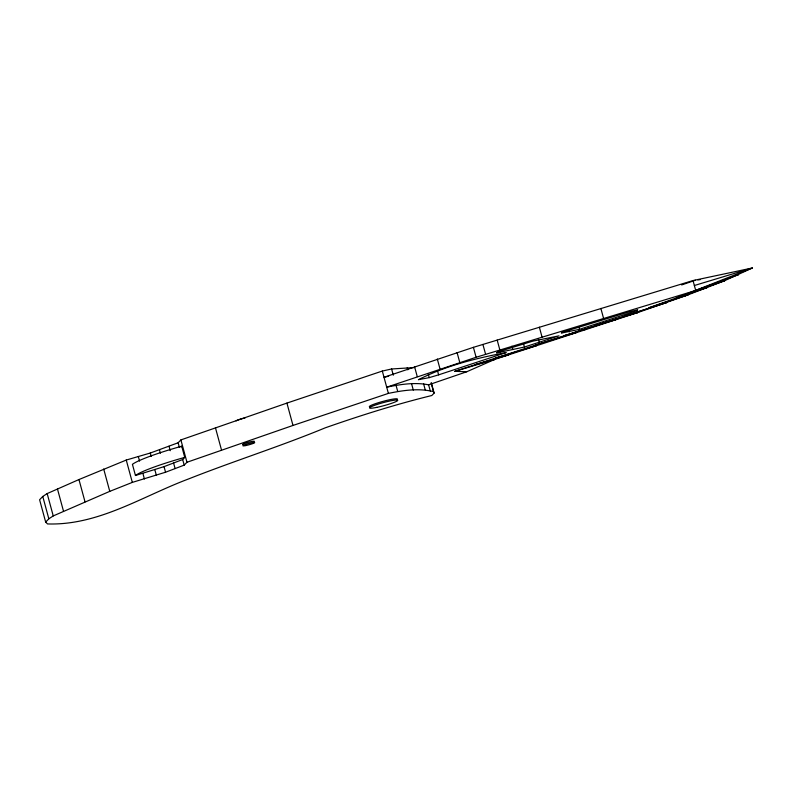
<?xml version="1.0" encoding="UTF-8"?>
<svg xmlns="http://www.w3.org/2000/svg" width="792" height="792" viewBox="0 0 792 792"><rect width="100%" height="100%" fill="white"/><g stroke="black" fill="none" stroke-linecap="round" stroke-linejoin="round"><path stroke-width="1.19" d="M414.374 367.547L391.604 368.983L382.318 371.052L286.922 403.088L180.893 439.916L178.131 442.768L150.302 453.024L126.255 460.053L78.962 479.546L47.173 493.574L42.768 496.465L39.6 499.742L45.669 522.086L47.51 523.938C98.614 525.601 142.382 496.238 188.427 479.002C233.709 461.083 280.17 446.44 325.166 427.858C360.221 415.572 395.713 404.356 431.808 395.515L434.105 393.139L431.224 382.556M45.669 522.086L48.837 518.809L53.242 515.919L109.771 491.357L132.323 482.397L165.548 472.23L184.209 465.112L186.962 462.261L292.99 425.443L388.387 393.396C403.088 390.357 418.8 387.961 433.541 391.654L434.105 393.139M181.031 446.926L181.715 446.213L184.754 457.39L182.685 459.528L164.033 466.637L135.452 475.497L132.422 464.33A57.786 6.138 -15.2 0 1 181.715 446.213M722.383 280.962L724.819 280.615L695.713 290.486L476.101 357.271L386.704 387.189C400.297 384.368 414.909 382.061 428.601 384.833L466.765 371.745L494.812 359.39L638.58 312.276L687.921 294.911L724.819 280.615L752.4 267.963L693.01 280.556L473.408 347.332L384.011 377.259L388.654 376.22M681.664 284.942L695.406 280.239M684.298 295.535L687.921 294.911L676.427 297.94L752.4 267.963L694.356 285.516M676.427 297.94L706.86 287.714L703.227 288.318M466.765 371.745L454.895 371.319L667.23 302.366L662.419 303.217M524.403 347.035L558.994 335.848L532.818 341.144L497.376 352.044L496.505 352.945L524.403 347.035L523.512 343.728M579.526 329.314L636.817 310.702L637.689 309.801L628.987 311.899L562.162 332.313L561.429 333.076L579.526 329.314L578.922 327.106M438.61 374.854L506.197 352.588C476.131 358.142 445.648 365.805 418.423 379.685L429.214 377.635L438.61 374.854L437.719 371.547M636.144 312.701L638.58 312.276L595.337 325.532L617.641 319.008L615.226 319.305M574.933 332.343L577.348 332.185L535.422 345.065L536.075 345.787L495.158 358.192L508.375 354.915L475.032 364.756L494.812 359.39L454.895 371.319M667.23 302.366L624.037 316.166L638.58 312.276M491.288 360.271L494.812 359.39M722.443 281.14L724.819 280.615L648.945 307.781L687.921 294.911L683.1 295.96M703.246 288.496L706.86 287.714M734.986 275.408L738.589 274.666L695.713 290.486L693.01 280.556M613.998 319.701L617.641 319.008L563.567 335.887L577.348 332.185L574.913 332.561M697.811 279.932L700.207 279.625M533.62 346.064L536.075 345.787M581.645 329.967L585.318 329.571M600.871 308.425L603.563 318.354M568.735 329.67L569.329 331.878M539.362 327.205L542.065 337.135M538.342 338.907L539.243 342.213M511.929 346.203L512.83 349.519M497.178 340.075L499.871 350.014M499.683 350.252L500.277 352.45M482.912 344.431L485.615 354.361M473.408 347.332L476.101 357.271M457.073 352.529L459.766 362.459M437.303 358.974L439.996 368.904M431.303 383.417L433.541 391.654M428.314 374.329L429.214 377.635M428.601 384.833L430.294 391.04M423.522 383.546L425.205 389.753M414.562 366.706L417.265 376.636M407.227 367.745L407.791 369.815M411.612 383.882L413.295 390.09M391.604 368.983L393.297 375.19M395.99 385.12L397.683 391.327M382.318 371.052L388.387 393.396M286.922 403.088L292.99 425.443M215.454 427.769L221.532 450.113M180.893 439.916L186.962 462.261M178.131 442.768L179.348 447.242M182.685 459.528L184.209 465.112M169.023 446.243L170.24 450.707M173.577 463.003L175.101 468.587M159.479 449.876L160.39 453.232M164.033 466.637L165.548 472.23M150.302 453.024L151.213 456.37M154.856 469.775L156.37 475.368M138.343 456.637L139.56 461.112M142.897 473.398L144.411 478.992M126.255 460.053L132.323 482.397M103.703 469.012L109.771 491.357M78.962 479.546L85.031 501.89M57.479 489.02L63.548 511.375M47.173 493.574L53.242 515.919M42.768 496.465L48.837 518.809M135.452 475.497A57.786 6.138 -15.2 0 1 184.754 457.39M369.834 406.93A14.553 1.544 -15.2 0 1 383.269 401.297A14.553 1.544 -15.2 0 1 396.98 399.613M243.292 444.639A6.148 0.653 -15.2 0 1 248.52 442.233A6.148 0.653 -15.2 0 1 253.569 441.896M236.115 420.918A6.148 0.653 -15.2 0 1 245.065 417.938M245.777 445.559A6.148 0.653 -15.2 0 0 254.727 442.579A6.148 0.653 -15.2 0 0 245.876 444.362A6.148 0.653 -15.2 0 0 245.777 445.559M376.784 407.365A14.553 1.544 -15.2 0 0 397.762 400.326A14.553 1.544 -15.2 0 0 376.596 404.633A14.553 1.544 -15.2 0 0 376.784 407.365"/></g></svg>
